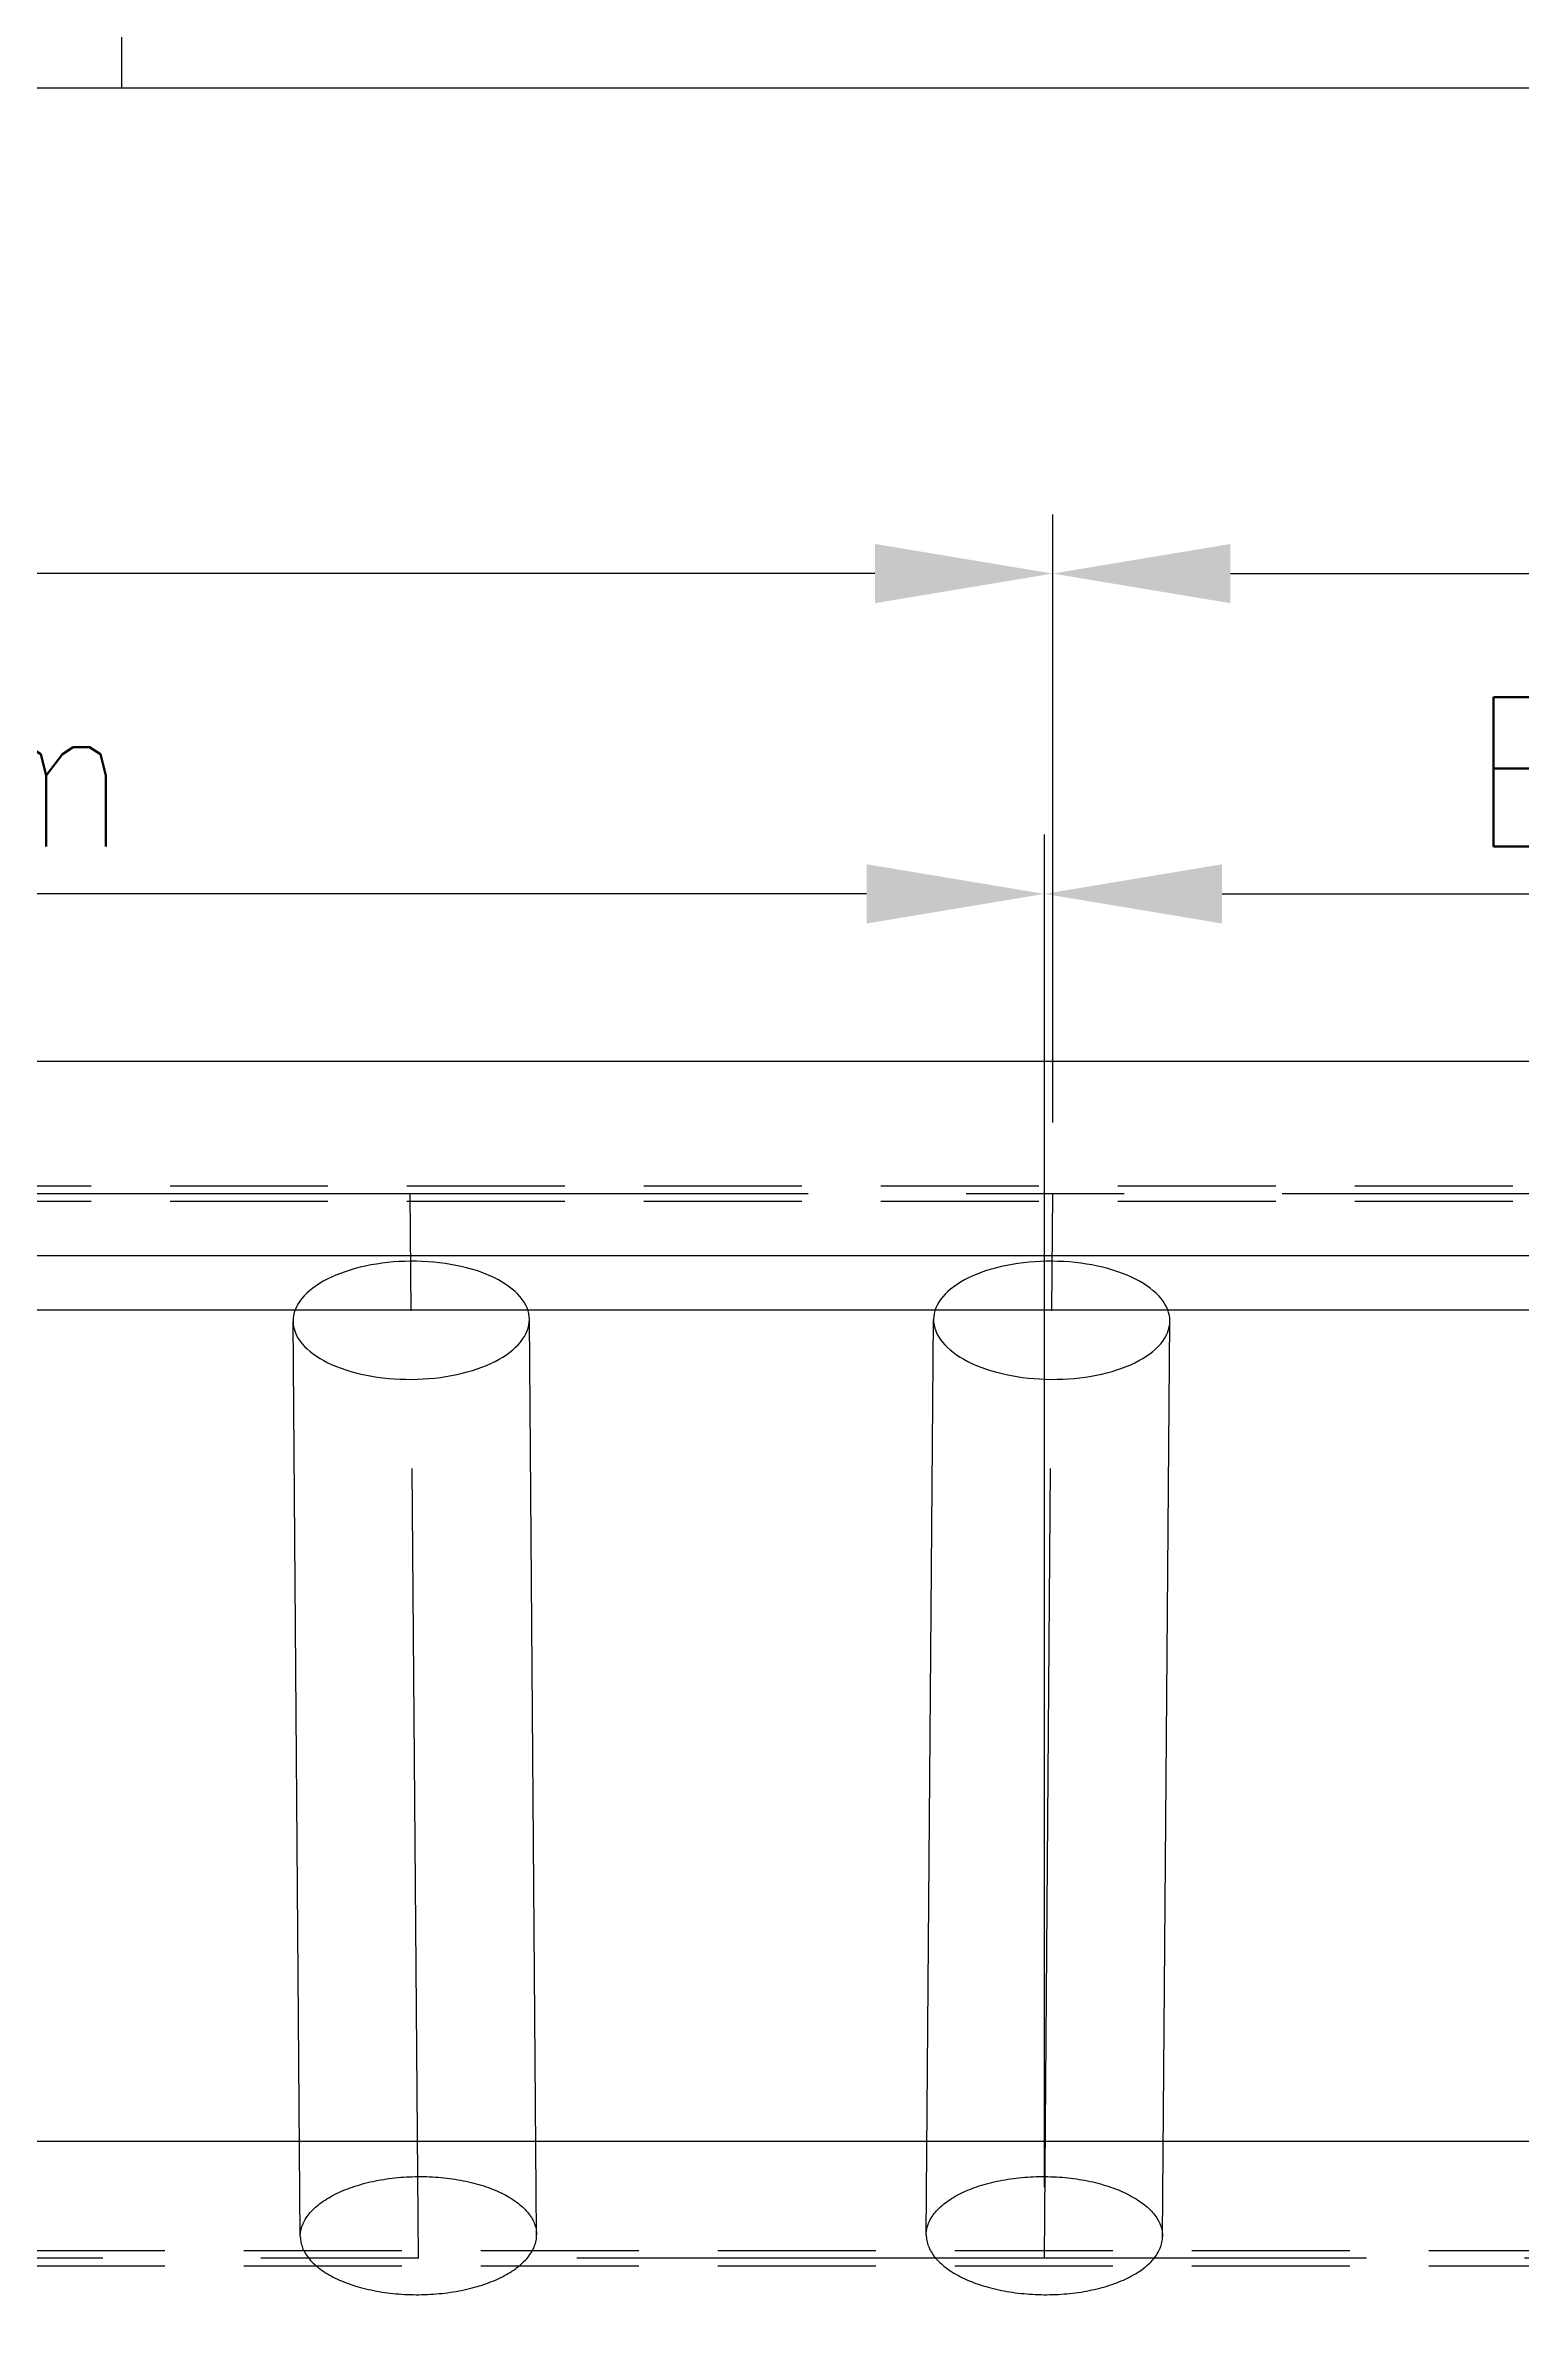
# Model space of a CAD drawing. Extents: x 0 to 13716, y 0 to 9144.
# Drawn here: x 8560 to 9034, y 3586 to 4317 of the extents above; entities that cross this region are included whole.
import ezdxf

# ---------------------------------------------------------------- set-up
doc = ezdxf.new("R2010")
doc.units = 0
doc.header["$LTSCALE"] = 8
for name, pattern in [('CENTER', [50.8, 31.75, -6.35, 6.35, -6.35]), ('HIDDEN', [9.525, 6.35, -3.175]), ('HIDDEN2', [4.7625, 3.175, -1.5875])]:
    doc.linetypes.add(name, pattern=pattern)
doc.layers.get('DEFPOINTS').update_dxf_attribs({"linetype": 'CONTINUOUS'})
for name, color, linetype in [('EMS_CL', 1, 'CENTER'), ('EMS_DIM', 3, 'CONTINUOUS'), ('EMS_HF', 3, 'HIDDEN2'), ('EMS_HIDDEN', 3, 'HIDDEN'), ('EMS_OBJECT', 2, 'CONTINUOUS')]:
    doc.layers.add(name, color=color, linetype=linetype)
doc.styles.add('ROMANS', font='Romans', dxfattribs={"width": 0.85, "height": 48})
doc.dimstyles.get("Standard").update_dxf_attribs({"dimtxt": 2.5, "dimasz": 2.5, "dimexe": 1.25, "dimexo": 0.625, "dimtad": 1, "dimcen": 2.5, "dimazin": 3, "dimtfac": 1, "dimtmove": 0, "dimatfit": 3})

# ---------------------------------------------------------------- blocks, each defined once
blk = doc.blocks.new('*U236')
at = {"layer": 'EMS_DIM', "style": 'ROMANS', "width": 0.85}
blk.add_text('A ± 2mm', height=48, dxfattribs=at).set_placement((8320.63, 4059.35))
blk = doc.blocks.new('*D52')
at = {"layer": 'DEFPOINTS', "color": 0}
for p in [(8076.75, 4044.11), (8076.75, 3605.25), (8881.19, 3605.25)]:
    blk.add_point(p, dxfattribs=at)
at = {"layer": 'EMS_DIM'}
for p, q in [((8076.75, 3628.11), (8076.75, 4063.16)), ((8881.19, 3628.11), (8881.19, 4063.16)), ((8824.04, 4044.11), (8133.9, 4044.11))]:
    blk.add_line(p, q, dxfattribs=at)
for points in [[(8133.9, 4053.63), (8133.9, 4034.58), (8076.75, 4044.11)], [(8824.04, 4053.63), (8824.04, 4034.58), (8881.19, 4044.11)]]:
    blk.add_solid(points, dxfattribs=at)
at = {"layer": 'EMS_OBJECT'}
blk.add_blockref('*U236', (0, 0), dxfattribs=at)
blk = doc.blocks.new('*U238')
at = {"layer": 'EMS_DIM', "style": 'ROMANS', "width": 0.85}
blk.add_text('X1', height=48, dxfattribs=at).set_placement((8438.63, 4162.39))
blk = doc.blocks.new('*D53')
at = {"layer": 'DEFPOINTS', "color": 0}
for p in [(8059.45, 4147.15), (8059.45, 3947.75), (8883.87, 3947.75)]:
    blk.add_point(p, dxfattribs=at)
at = {"layer": 'EMS_DIM'}
for p, q in [((8059.45, 3970.61), (8059.45, 4166.2)), ((8883.87, 3970.61), (8883.87, 4166.2)), ((8826.72, 4147.15), (8116.6, 4147.15))]:
    blk.add_line(p, q, dxfattribs=at)
for points in [[(8116.6, 4156.67), (8116.6, 4137.62), (8059.45, 4147.15)], [(8826.72, 4156.67), (8826.72, 4137.62), (8883.87, 4147.15)]]:
    blk.add_solid(points, dxfattribs=at)
at = {"layer": 'EMS_OBJECT'}
blk.add_blockref('*U238', (0, 0), dxfattribs=at)
blk = doc.blocks.new('*U237')
at = {"layer": 'EMS_DIM', "style": 'ROMANS', "width": 0.85}
blk.add_text('B ± 2mm', height=48, dxfattribs=at).set_placement((9018.61, 4059.35))
blk = doc.blocks.new('*D55')
at = {"layer": 'DEFPOINTS', "color": 0}
for p in [(9484.37, 4044.11), (8881.19, 3605.25), (9484.37, 3605.25)]:
    blk.add_point(p, dxfattribs=at)
at = {"layer": 'EMS_DIM'}
for p, q in [((8881.19, 3628.11), (8881.19, 4063.16)), ((9484.37, 3628.11), (9484.37, 4063.16)), ((8938.34, 4044.11), (9427.22, 4044.11))]:
    blk.add_line(p, q, dxfattribs=at)
for points in [[(8938.34, 4053.63), (8938.34, 4034.58), (8881.19, 4044.11)], [(9427.22, 4053.63), (9427.22, 4034.58), (9484.37, 4044.11)]]:
    blk.add_solid(points, dxfattribs=at)
at = {"layer": 'EMS_OBJECT'}
blk.add_blockref('*U237', (0, 0), dxfattribs=at)
blk = doc.blocks.new('*U239')
at = {"layer": 'EMS_DIM', "style": 'ROMANS', "width": 0.85}
blk.add_text('Y1', height=48, dxfattribs=at).set_placement((9163.62, 4162.39))
blk = doc.blocks.new('*D54')
at = {"layer": 'DEFPOINTS', "color": 0}
for p in [(9501.67, 4147.15), (8883.87, 3947.75), (9501.67, 3947.75)]:
    blk.add_point(p, dxfattribs=at)
at = {"layer": 'EMS_DIM'}
for p, q in [((8883.87, 3970.61), (8883.87, 4166.2)), ((9501.67, 3970.61), (9501.67, 4166.2)), ((8941.02, 4147.15), (9444.52, 4147.15))]:
    blk.add_line(p, q, dxfattribs=at)
for points in [[(8941.02, 4156.67), (8941.02, 4137.62), (8883.87, 4147.15)], [(9444.52, 4156.67), (9444.52, 4137.62), (9501.67, 4147.15)]]:
    blk.add_solid(points, dxfattribs=at)
at = {"layer": 'EMS_OBJECT'}
blk.add_blockref('*U239', (0, 0), dxfattribs=at)

msp = doc.modelspace()

# ---------------------------------------------------------------- linework, layer by layer
at = {"layer": 'EMS_CL', "color": 252}
for p, q in [((7738.484, 3947.746), (9838.735, 3947.746)), ((9797.6, 3605.246), (7750.242, 3605.246))]:
    msp.add_line(p, q, dxfattribs=at)
at = {"layer": 'EMS_CL'}
for p, q in [((8679.924, 3605.246), (8677.252, 3947.746)), ((8881.195, 3605.246), (8883.867, 3947.746)), ((8679.924, 2810.246), (8679.924, 3605.246)), ((8881.195, 2810.246), (8881.195, 3605.246))]:
    msp.add_line(p, q, dxfattribs=at)
at = {"layer": 'EMS_DIM'}
for p, q in [((8641.925, 3612.207), (8639.578, 3906.646)), ((8717.923, 3612.812), (8715.576, 3907.252)), ((8843.196, 3612.812), (8845.543, 3907.252)), ((8919.193, 3612.207), (8921.54, 3906.646))]:
    msp.add_line(p, q, dxfattribs=at)
for points in [[(8639.58, 3906.65, 0), (8639.63, 3905.71, 0), (8639.78, 3904.79, 0), (8640.01, 3903.86, 0), (8640.34, 3902.95, 0), (8640.75, 3902.04, 0), (8641.26, 3901.14, 0), (8641.85, 3900.26, 0), (8642.53, 3899.4, 0), (8643.29, 3898.55, 0), (8644.14, 3897.73, 0), (8645.06, 3896.92, 0), (8646.07, 3896.14, 0), (8647.15, 3895.39, 0), (8648.3, 3894.66, 0), (8649.52, 3893.97, 0), (8650.82, 3893.3, 0), (8652.17, 3892.67, 0), (8653.59, 3892.07, 0), (8655.06, 3891.51, 0), (8656.59, 3890.98, 0), (8658.17, 3890.5, 0), (8659.8, 3890.05, 0), (8661.47, 3889.64, 0), (8663.18, 3889.28, 0), (8664.92, 3888.96, 0), (8666.69, 3888.68, 0), (8668.49, 3888.45, 0), (8670.31, 3888.26, 0), (8672.15, 3888.11, 0), (8674, 3888.01, 0), (8675.86, 3887.96, 0), (8677.73, 3887.95, 0), (8679.59, 3887.99, 0), (8681.45, 3888.07, 0), (8683.3, 3888.2, 0), (8685.14, 3888.37, 0), (8686.96, 3888.59, 0), (8688.75, 3888.86, 0), (8690.52, 3889.16, 0), (8692.26, 3889.51, 0), (8693.96, 3889.9, 0), (8695.62, 3890.34, 0), (8697.24, 3890.81, 0), (8698.81, 3891.32, 0), (8700.33, 3891.87, 0), (8701.8, 3892.45, 0), (8703.21, 3893.07, 0), (8704.55, 3893.73, 0), (8705.83, 3894.41, 0), (8707.05, 3895.13, 0), (8708.19, 3895.87, 0), (8709.26, 3896.65, 0), (8710.25, 3897.44, 0), (8711.16, 3898.26, 0), (8711.99, 3899.1, 0), (8712.74, 3899.96, 0), (8713.41, 3900.83, 0), (8713.98, 3901.72, 0), (8714.47, 3902.63, 0), (8714.88, 3903.54, 0), (8715.19, 3904.46, 0), (8715.41, 3905.39, 0), (8715.54, 3906.32, 0), (8715.58, 3907.25, 0), (8715.52, 3908.18, 0), (8715.38, 3909.11, 0), (8715.14, 3910.04, 0), (8714.82, 3910.95, 0), (8714.4, 3911.86, 0), (8713.9, 3912.75, 0), (8713.3, 3913.63, 0), (8712.63, 3914.5, 0), (8711.86, 3915.35, 0), (8711.02, 3916.17, 0), (8710.09, 3916.98, 0), (8709.09, 3917.76, 0), (8708.01, 3918.51, 0), (8706.85, 3919.24, 0), (8705.63, 3919.93, 0), (8704.34, 3920.6, 0), (8702.98, 3921.23, 0), (8701.57, 3921.83, 0), (8700.09, 3922.39, 0), (8698.56, 3922.91, 0), (8696.98, 3923.4, 0), (8695.36, 3923.85, 0), (8693.69, 3924.25, 0), (8691.98, 3924.62, 0), (8690.24, 3924.94, 0), (8688.46, 3925.22, 0), (8686.66, 3925.45, 0), (8684.84, 3925.64, 0), (8683, 3925.79, 0), (8681.15, 3925.89, 0), (8679.29, 3925.94, 0), (8677.43, 3925.95, 0), (8675.56, 3925.91, 0), (8673.7, 3925.83, 0), (8671.85, 3925.7, 0), (8670.02, 3925.52, 0), (8668.2, 3925.31, 0), (8666.4, 3925.04, 0), (8664.63, 3924.74, 0), (8662.9, 3924.39, 0), (8661.19, 3923.99, 0), (8659.53, 3923.56, 0), (8657.91, 3923.09, 0), (8656.34, 3922.58, 0), (8654.82, 3922.03, 0), (8653.35, 3921.44, 0), (8651.95, 3920.82, 0), (8650.6, 3920.17, 0), (8649.32, 3919.48, 0), (8648.11, 3918.77, 0), (8646.97, 3918.02, 0), (8645.9, 3917.25, 0), (8644.91, 3916.46, 0), (8643.99, 3915.64, 0), (8643.16, 3914.8, 0), (8642.41, 3913.94, 0), (8641.75, 3913.06, 0), (8641.17, 3912.17, 0), (8640.68, 3911.27, 0), (8640.28, 3910.36, 0), (8639.97, 3909.44, 0), (8639.75, 3908.51, 0), (8639.62, 3907.58, 0), (8639.58, 3906.65, 0)], [(8845.54, 3907.25, 0), (8845.58, 3906.32, 0), (8845.71, 3905.39, 0), (8845.93, 3904.46, 0), (8846.24, 3903.54, 0), (8846.64, 3902.63, 0), (8847.13, 3901.72, 0), (8847.71, 3900.83, 0), (8848.38, 3899.96, 0), (8849.13, 3899.1, 0), (8849.96, 3898.26, 0), (8850.87, 3897.44, 0), (8851.86, 3896.65, 0), (8852.93, 3895.87, 0), (8854.07, 3895.13, 0), (8855.28, 3894.41, 0), (8856.57, 3893.73, 0), (8857.91, 3893.07, 0), (8859.32, 3892.45, 0), (8860.78, 3891.87, 0), (8862.3, 3891.32, 0), (8863.88, 3890.81, 0), (8865.5, 3890.34, 0), (8867.16, 3889.9, 0), (8868.86, 3889.51, 0), (8870.6, 3889.16, 0), (8872.37, 3888.86, 0), (8874.16, 3888.59, 0), (8875.98, 3888.37, 0), (8877.82, 3888.2, 0), (8879.67, 3888.07, 0), (8881.53, 3887.99, 0), (8883.39, 3887.95, 0), (8885.25, 3887.96, 0), (8887.12, 3888.01, 0), (8888.97, 3888.11, 0), (8890.81, 3888.26, 0), (8892.63, 3888.45, 0), (8894.43, 3888.68, 0), (8896.2, 3888.96, 0), (8897.94, 3889.28, 0), (8899.65, 3889.64, 0), (8901.32, 3890.05, 0), (8902.95, 3890.5, 0), (8904.53, 3890.98, 0), (8906.06, 3891.51, 0), (8907.53, 3892.07, 0), (8908.95, 3892.67, 0), (8910.3, 3893.3, 0), (8911.59, 3893.97, 0), (8912.82, 3894.66, 0), (8913.97, 3895.39, 0), (8915.05, 3896.14, 0), (8916.06, 3896.92, 0), (8916.98, 3897.73, 0), (8917.83, 3898.55, 0), (8918.59, 3899.4, 0), (8919.27, 3900.26, 0), (8919.86, 3901.14, 0), (8920.36, 3902.04, 0), (8920.78, 3902.95, 0), (8921.11, 3903.86, 0), (8921.34, 3904.79, 0), (8921.49, 3905.71, 0), (8921.54, 3906.65, 0), (8921.5, 3907.58, 0), (8921.37, 3908.51, 0), (8921.15, 3909.44, 0), (8920.84, 3910.36, 0), (8920.44, 3911.27, 0), (8919.95, 3912.17, 0), (8919.37, 3913.06, 0), (8918.71, 3913.94, 0), (8917.96, 3914.8, 0), (8917.12, 3915.64, 0), (8916.21, 3916.46, 0), (8915.22, 3917.25, 0), (8914.15, 3918.02, 0), (8913.01, 3918.77, 0), (8911.8, 3919.48, 0), (8910.52, 3920.17, 0), (8909.17, 3920.82, 0), (8907.76, 3921.44, 0), (8906.3, 3922.03, 0), (8904.78, 3922.58, 0), (8903.21, 3923.09, 0), (8901.59, 3923.56, 0), (8899.92, 3923.99, 0), (8898.22, 3924.39, 0), (8896.49, 3924.74, 0), (8894.72, 3925.04, 0), (8892.92, 3925.31, 0), (8891.1, 3925.52, 0), (8889.27, 3925.7, 0), (8887.42, 3925.83, 0), (8885.56, 3925.91, 0), (8883.69, 3925.95, 0), (8881.83, 3925.94, 0), (8879.97, 3925.89, 0), (8878.12, 3925.79, 0), (8876.28, 3925.64, 0), (8874.46, 3925.45, 0), (8872.66, 3925.22, 0), (8870.88, 3924.94, 0), (8869.14, 3924.62, 0), (8867.43, 3924.25, 0), (8865.76, 3923.85, 0), (8864.14, 3923.4, 0), (8862.56, 3922.91, 0), (8861.03, 3922.39, 0), (8859.55, 3921.83, 0), (8858.14, 3921.23, 0), (8856.78, 3920.6, 0), (8855.49, 3919.93, 0), (8854.26, 3919.24, 0), (8853.11, 3918.51, 0), (8852.03, 3917.76, 0), (8851.03, 3916.98, 0), (8850.1, 3916.17, 0), (8849.26, 3915.35, 0), (8848.49, 3914.5, 0), (8847.81, 3913.63, 0), (8847.22, 3912.75, 0), (8846.72, 3911.86, 0), (8846.3, 3910.95, 0), (8845.98, 3910.04, 0), (8845.74, 3909.11, 0), (8845.6, 3908.18, 0), (8845.54, 3907.25, 0)], [(8641.93, 3612.21, 0), (8641.94, 3611.74, 0), (8641.98, 3611.27, 0), (8642.04, 3610.81, 0), (8642.12, 3610.35, 0), (8642.23, 3609.88, 0), (8642.36, 3609.42, 0), (8642.51, 3608.96, 0), (8642.68, 3608.51, 0), (8642.88, 3608.05, 0), (8643.1, 3607.6, 0), (8643.34, 3607.15, 0), (8643.61, 3606.7, 0), (8643.89, 3606.26, 0), (8644.2, 3605.82, 0), (8644.53, 3605.39, 0), (8644.88, 3604.96, 0), (8645.25, 3604.53, 0), (8645.64, 3604.11, 0), (8646.05, 3603.7, 0), (8646.48, 3603.29, 0), (8646.94, 3602.88, 0), (8647.41, 3602.48, 0), (8647.9, 3602.09, 0), (8648.41, 3601.7, 0), (8648.94, 3601.32, 0), (8649.49, 3600.95, 0), (8650.06, 3600.58, 0), (8650.65, 3600.22, 0), (8651.25, 3599.87, 0), (8651.87, 3599.53, 0), (8652.51, 3599.19, 0), (8653.16, 3598.86, 0), (8653.83, 3598.54, 0), (8654.52, 3598.23, 0), (8655.22, 3597.93, 0), (8655.93, 3597.63, 0), (8656.67, 3597.35, 0), (8657.41, 3597.07, 0), (8658.17, 3596.8, 0), (8658.94, 3596.54, 0), (8659.72, 3596.3, 0), (8660.52, 3596.06, 0), (8661.33, 3595.83, 0), (8662.15, 3595.61, 0), (8662.97, 3595.4, 0), (8663.81, 3595.2, 0), (8664.66, 3595.02, 0), (8665.52, 3594.84, 0), (8666.39, 3594.67, 0), (8667.27, 3594.52, 0), (8668.15, 3594.37, 0), (8669.04, 3594.24, 0), (8669.94, 3594.12, 0), (8670.84, 3594.01, 0), (8671.75, 3593.91, 0), (8672.66, 3593.82, 0), (8673.58, 3593.74, 0), (8674.5, 3593.67, 0), (8675.42, 3593.62, 0), (8676.35, 3593.57, 0), (8677.28, 3593.54, 0), (8678.21, 3593.52, 0), (8679.14, 3593.51, 0), (8680.08, 3593.51, 0), (8681.01, 3593.52, 0), (8681.94, 3593.55, 0), (8682.87, 3593.58, 0), (8683.8, 3593.63, 0), (8684.73, 3593.69, 0), (8685.65, 3593.76, 0), (8686.57, 3593.84, 0), (8687.49, 3593.93, 0), (8688.4, 3594.04, 0), (8689.3, 3594.15, 0), (8690.2, 3594.28, 0), (8691.1, 3594.42, 0), (8691.99, 3594.56, 0), (8692.87, 3594.72, 0), (8693.74, 3594.89, 0), (8694.61, 3595.07, 0), (8695.46, 3595.26, 0), (8696.31, 3595.46, 0), (8697.14, 3595.67, 0), (8697.97, 3595.9, 0), (8698.79, 3596.13, 0), (8699.59, 3596.37, 0), (8700.38, 3596.62, 0), (8701.16, 3596.88, 0), (8701.93, 3597.15, 0), (8702.68, 3597.43, 0), (8703.42, 3597.72, 0), (8704.15, 3598.01, 0), (8704.86, 3598.32, 0), (8705.55, 3598.64, 0), (8706.24, 3598.96, 0), (8706.9, 3599.29, 0), (8707.55, 3599.63, 0), (8708.18, 3599.97, 0), (8708.8, 3600.33, 0), (8709.39, 3600.69, 0), (8709.97, 3601.06, 0), (8710.54, 3601.43, 0), (8711.08, 3601.82, 0), (8711.6, 3602.21, 0), (8712.11, 3602.6, 0), (8712.59, 3603, 0), (8713.06, 3603.41, 0), (8713.51, 3603.82, 0), (8713.93, 3604.24, 0), (8714.34, 3604.66, 0), (8714.72, 3605.09, 0), (8715.09, 3605.52, 0), (8715.43, 3605.95, 0), (8715.75, 3606.39, 0), (8716.05, 3606.84, 0), (8716.33, 3607.28, 0), (8716.59, 3607.73, 0), (8716.82, 3608.19, 0), (8717.03, 3608.64, 0), (8717.22, 3609.1, 0), (8717.39, 3609.56, 0), (8717.53, 3610.02, 0), (8717.66, 3610.48, 0), (8717.75, 3610.95, 0), (8717.83, 3611.41, 0), (8717.88, 3611.88, 0), (8717.92, 3612.35, 0), (8717.92, 3612.81, 0)], [(8843.2, 3612.81, 0), (8843.2, 3612.35, 0), (8843.23, 3611.88, 0), (8843.29, 3611.41, 0), (8843.36, 3610.95, 0), (8843.46, 3610.48, 0), (8843.58, 3610.02, 0), (8843.73, 3609.56, 0), (8843.9, 3609.1, 0), (8844.09, 3608.64, 0), (8844.3, 3608.19, 0), (8844.53, 3607.73, 0), (8844.79, 3607.28, 0), (8845.07, 3606.84, 0), (8845.37, 3606.39, 0), (8845.69, 3605.95, 0), (8846.03, 3605.52, 0), (8846.39, 3605.09, 0), (8846.78, 3604.66, 0), (8847.19, 3604.24, 0), (8847.61, 3603.82, 0), (8848.06, 3603.41, 0), (8848.52, 3603, 0), (8849.01, 3602.6, 0), (8849.52, 3602.21, 0), (8850.04, 3601.82, 0), (8850.58, 3601.43, 0), (8851.15, 3601.06, 0), (8851.73, 3600.69, 0), (8852.32, 3600.33, 0), (8852.94, 3599.97, 0), (8853.57, 3599.63, 0), (8854.22, 3599.29, 0), (8854.88, 3598.96, 0), (8855.56, 3598.64, 0), (8856.26, 3598.32, 0), (8856.97, 3598.01, 0), (8857.7, 3597.72, 0), (8858.44, 3597.43, 0), (8859.19, 3597.15, 0), (8859.96, 3596.88, 0), (8860.74, 3596.62, 0), (8861.53, 3596.37, 0), (8862.33, 3596.13, 0), (8863.15, 3595.9, 0), (8863.97, 3595.67, 0), (8864.81, 3595.46, 0), (8865.66, 3595.26, 0), (8866.51, 3595.07, 0), (8867.38, 3594.89, 0), (8868.25, 3594.72, 0), (8869.13, 3594.56, 0), (8870.02, 3594.42, 0), (8870.91, 3594.28, 0), (8871.81, 3594.15, 0), (8872.72, 3594.04, 0), (8873.63, 3593.93, 0), (8874.55, 3593.84, 0), (8875.47, 3593.76, 0), (8876.39, 3593.69, 0), (8877.32, 3593.63, 0), (8878.25, 3593.58, 0), (8879.18, 3593.55, 0), (8880.11, 3593.52, 0), (8881.04, 3593.51, 0), (8881.98, 3593.51, 0), (8882.91, 3593.52, 0), (8883.84, 3593.54, 0), (8884.77, 3593.57, 0), (8885.7, 3593.62, 0), (8886.62, 3593.67, 0), (8887.54, 3593.74, 0), (8888.46, 3593.82, 0), (8889.37, 3593.91, 0), (8890.28, 3594.01, 0), (8891.18, 3594.12, 0), (8892.08, 3594.24, 0), (8892.97, 3594.37, 0), (8893.85, 3594.52, 0), (8894.73, 3594.67, 0), (8895.6, 3594.84, 0), (8896.45, 3595.02, 0), (8897.3, 3595.2, 0), (8898.14, 3595.4, 0), (8898.97, 3595.61, 0), (8899.79, 3595.83, 0), (8900.6, 3596.06, 0), (8901.4, 3596.3, 0), (8902.18, 3596.54, 0), (8902.95, 3596.8, 0), (8903.71, 3597.07, 0), (8904.45, 3597.35, 0), (8905.18, 3597.63, 0), (8905.9, 3597.93, 0), (8906.6, 3598.23, 0), (8907.29, 3598.54, 0), (8907.96, 3598.86, 0), (8908.61, 3599.19, 0), (8909.25, 3599.53, 0), (8909.87, 3599.87, 0), (8910.47, 3600.22, 0), (8911.06, 3600.58, 0), (8911.63, 3600.95, 0), (8912.17, 3601.32, 0), (8912.71, 3601.7, 0), (8913.22, 3602.09, 0), (8913.71, 3602.48, 0), (8914.18, 3602.88, 0), (8914.64, 3603.29, 0), (8915.07, 3603.7, 0), (8915.48, 3604.11, 0), (8915.87, 3604.53, 0), (8916.24, 3604.96, 0), (8916.59, 3605.39, 0), (8916.92, 3605.82, 0), (8917.23, 3606.26, 0), (8917.51, 3606.7, 0), (8917.78, 3607.15, 0), (8918.02, 3607.6, 0), (8918.24, 3608.05, 0), (8918.43, 3608.51, 0), (8918.61, 3608.96, 0), (8918.76, 3609.42, 0), (8918.89, 3609.88, 0), (8919, 3610.35, 0), (8919.08, 3610.81, 0), (8919.14, 3611.27, 0), (8919.18, 3611.74, 0), (8919.19, 3612.21, 0)]]:
    msp.add_polyline3d(points, dxfattribs=at)
at = {"layer": 'EMS_HF'}
for points in [[(8641.93, 3612.21, 0), (8641.93, 3612.67, 0), (8641.96, 3613.14, 0), (8642.02, 3613.61, 0), (8642.09, 3614.07, 0), (8642.19, 3614.53, 0), (8642.31, 3615, 0), (8642.46, 3615.46, 0), (8642.63, 3615.92, 0), (8642.82, 3616.38, 0), (8643.03, 3616.83, 0), (8643.26, 3617.28, 0), (8643.52, 3617.73, 0), (8643.8, 3618.18, 0), (8644.1, 3618.63, 0), (8644.42, 3619.06, 0), (8644.76, 3619.5, 0), (8645.12, 3619.93, 0), (8645.51, 3620.36, 0), (8645.91, 3620.78, 0), (8646.34, 3621.2, 0), (8646.79, 3621.61, 0), (8647.25, 3622.02, 0), (8647.74, 3622.42, 0), (8648.25, 3622.81, 0), (8648.77, 3623.2, 0), (8649.31, 3623.58, 0), (8649.87, 3623.96, 0), (8650.45, 3624.33, 0), (8651.05, 3624.69, 0), (8651.67, 3625.04, 0), (8652.3, 3625.39, 0), (8652.95, 3625.73, 0), (8653.61, 3626.06, 0), (8654.29, 3626.38, 0), (8654.99, 3626.7, 0), (8655.7, 3627, 0), (8656.43, 3627.3, 0), (8657.17, 3627.59, 0), (8657.92, 3627.87, 0), (8658.69, 3628.14, 0), (8659.47, 3628.4, 0), (8660.26, 3628.65, 0), (8661.06, 3628.89, 0), (8661.88, 3629.12, 0), (8662.7, 3629.34, 0), (8663.54, 3629.56, 0), (8664.39, 3629.76, 0), (8665.24, 3629.95, 0), (8666.11, 3630.13, 0), (8666.98, 3630.3, 0), (8667.86, 3630.45, 0), (8668.75, 3630.6, 0), (8669.64, 3630.74, 0), (8670.54, 3630.87, 0), (8671.45, 3630.98, 0), (8672.36, 3631.08, 0), (8673.28, 3631.18, 0), (8674.2, 3631.26, 0), (8675.12, 3631.33, 0), (8676.05, 3631.39, 0), (8676.98, 3631.44, 0), (8677.91, 3631.47, 0), (8678.84, 3631.5, 0), (8679.77, 3631.51, 0), (8680.71, 3631.51, 0), (8681.64, 3631.5, 0), (8682.57, 3631.48, 0), (8683.5, 3631.45, 0), (8684.43, 3631.4, 0), (8685.35, 3631.35, 0), (8686.27, 3631.28, 0), (8687.19, 3631.2, 0), (8688.1, 3631.11, 0), (8689.01, 3631.01, 0), (8689.91, 3630.9, 0), (8690.81, 3630.78, 0), (8691.7, 3630.64, 0), (8692.58, 3630.5, 0), (8693.46, 3630.34, 0), (8694.33, 3630.18, 0), (8695.18, 3630, 0), (8696.03, 3629.81, 0), (8696.87, 3629.62, 0), (8697.7, 3629.41, 0), (8698.52, 3629.19, 0), (8699.33, 3628.96, 0), (8700.13, 3628.72, 0), (8700.91, 3628.48, 0), (8701.68, 3628.22, 0), (8702.44, 3627.95, 0), (8703.18, 3627.67, 0), (8703.91, 3627.39, 0), (8704.63, 3627.09, 0), (8705.33, 3626.79, 0), (8706.02, 3626.48, 0), (8706.69, 3626.16, 0), (8707.34, 3625.83, 0), (8707.98, 3625.49, 0), (8708.6, 3625.15, 0), (8709.2, 3624.8, 0), (8709.79, 3624.44, 0), (8710.35, 3624.07, 0), (8710.9, 3623.7, 0), (8711.43, 3623.32, 0), (8711.95, 3622.93, 0), (8712.44, 3622.54, 0), (8712.91, 3622.14, 0), (8713.36, 3621.73, 0), (8713.8, 3621.32, 0), (8714.21, 3620.91, 0), (8714.6, 3620.49, 0), (8714.97, 3620.06, 0), (8715.32, 3619.63, 0), (8715.65, 3619.2, 0), (8715.96, 3618.76, 0), (8716.24, 3618.31, 0), (8716.51, 3617.87, 0), (8716.75, 3617.42, 0), (8716.97, 3616.97, 0), (8717.16, 3616.51, 0), (8717.34, 3616.06, 0), (8717.49, 3615.6, 0), (8717.62, 3615.14, 0), (8717.73, 3614.67, 0), (8717.81, 3614.21, 0), (8717.87, 3613.74, 0), (8717.91, 3613.28, 0), (8717.92, 3612.81, 0)], [(8843.2, 3612.81, 0), (8843.21, 3613.28, 0), (8843.25, 3613.74, 0), (8843.31, 3614.21, 0), (8843.39, 3614.67, 0), (8843.5, 3615.14, 0), (8843.63, 3615.6, 0), (8843.78, 3616.06, 0), (8843.96, 3616.51, 0), (8844.15, 3616.97, 0), (8844.37, 3617.42, 0), (8844.61, 3617.87, 0), (8844.88, 3618.31, 0), (8845.16, 3618.76, 0), (8845.47, 3619.2, 0), (8845.8, 3619.63, 0), (8846.15, 3620.06, 0), (8846.52, 3620.49, 0), (8846.91, 3620.91, 0), (8847.32, 3621.32, 0), (8847.75, 3621.73, 0), (8848.21, 3622.14, 0), (8848.68, 3622.54, 0), (8849.17, 3622.93, 0), (8849.68, 3623.32, 0), (8850.21, 3623.7, 0), (8850.76, 3624.07, 0), (8851.33, 3624.44, 0), (8851.92, 3624.8, 0), (8852.52, 3625.15, 0), (8853.14, 3625.49, 0), (8853.78, 3625.83, 0), (8854.43, 3626.16, 0), (8855.1, 3626.48, 0), (8855.79, 3626.79, 0), (8856.49, 3627.09, 0), (8857.21, 3627.39, 0), (8857.94, 3627.67, 0), (8858.68, 3627.95, 0), (8859.44, 3628.22, 0), (8860.21, 3628.48, 0), (8860.99, 3628.72, 0), (8861.79, 3628.96, 0), (8862.6, 3629.19, 0), (8863.42, 3629.41, 0), (8864.25, 3629.62, 0), (8865.08, 3629.81, 0), (8865.93, 3630, 0), (8866.79, 3630.18, 0), (8867.66, 3630.34, 0), (8868.54, 3630.5, 0), (8869.42, 3630.64, 0), (8870.31, 3630.78, 0), (8871.21, 3630.9, 0), (8872.11, 3631.01, 0), (8873.02, 3631.11, 0), (8873.93, 3631.2, 0), (8874.85, 3631.28, 0), (8875.77, 3631.35, 0), (8876.69, 3631.4, 0), (8877.62, 3631.45, 0), (8878.55, 3631.48, 0), (8879.48, 3631.5, 0), (8880.41, 3631.51, 0), (8881.35, 3631.51, 0), (8882.28, 3631.5, 0), (8883.21, 3631.47, 0), (8884.14, 3631.44, 0), (8885.07, 3631.39, 0), (8886, 3631.33, 0), (8886.92, 3631.26, 0), (8887.84, 3631.18, 0), (8888.76, 3631.08, 0), (8889.67, 3630.98, 0), (8890.57, 3630.87, 0), (8891.48, 3630.74, 0), (8892.37, 3630.6, 0), (8893.26, 3630.45, 0), (8894.14, 3630.3, 0), (8895.01, 3630.13, 0), (8895.88, 3629.95, 0), (8896.73, 3629.76, 0), (8897.58, 3629.56, 0), (8898.41, 3629.34, 0), (8899.24, 3629.12, 0), (8900.06, 3628.89, 0), (8900.86, 3628.65, 0), (8901.65, 3628.4, 0), (8902.43, 3628.14, 0), (8903.2, 3627.87, 0), (8903.95, 3627.59, 0), (8904.69, 3627.3, 0), (8905.42, 3627, 0), (8906.13, 3626.7, 0), (8906.83, 3626.38, 0), (8907.51, 3626.06, 0), (8908.17, 3625.73, 0), (8908.82, 3625.39, 0), (8909.45, 3625.04, 0), (8910.07, 3624.69, 0), (8910.66, 3624.33, 0), (8911.24, 3623.96, 0), (8911.81, 3623.58, 0), (8912.35, 3623.2, 0), (8912.87, 3622.81, 0), (8913.38, 3622.42, 0), (8913.87, 3622.02, 0), (8914.33, 3621.61, 0), (8914.78, 3621.2, 0), (8915.2, 3620.78, 0), (8915.61, 3620.36, 0), (8915.99, 3619.93, 0), (8916.36, 3619.5, 0), (8916.7, 3619.06, 0), (8917.02, 3618.63, 0), (8917.32, 3618.18, 0), (8917.6, 3617.73, 0), (8917.86, 3617.28, 0), (8918.09, 3616.83, 0), (8918.3, 3616.38, 0), (8918.49, 3615.92, 0), (8918.66, 3615.46, 0), (8918.8, 3615, 0), (8918.93, 3614.53, 0), (8919.03, 3614.07, 0), (8919.1, 3613.61, 0), (8919.16, 3613.14, 0), (8919.19, 3612.67, 0), (8919.19, 3612.21, 0)]]:
    msp.add_polyline3d(points, dxfattribs=at)
at = {"layer": 'EMS_HIDDEN', "color": 252}
for p, q in [((7761.821, 3950.246), (9799.298, 3950.246)), ((7761.821, 3945.246), (9799.298, 3945.246)), ((7785.562, 3607.746), (9775.557, 3607.746)), ((7785.562, 3602.746), (9775.557, 3602.746))]:
    msp.add_line(p, q, dxfattribs=at)
at = {"layer": 'EMS_OBJECT'}
for p, q in [((8584.516, 4303.423), (8584.516, 8953.5)), ((381, 4303.423), (13525.5, 4303.423))]:
    msp.add_line(p, q, dxfattribs=at)
at = {"layer": 'EMS_OBJECT', "color": 252}
for p, q in [((9799.298, 3990.246), (7761.821, 3990.246)), ((7761.821, 3927.746), (9799.298, 3927.746)), ((9799.298, 3910.246), (7761.821, 3910.246)), ((9775.557, 3642.746), (7785.562, 3642.746))]:
    msp.add_line(p, q, dxfattribs=at)

# ---------------------------------------------------------------- dimensions: what is measured, and where the dimension line sits
at = {"layer": 'EMS_DIM'}
for base, p1, p2, text, picture, middle in [((8059.454, 4147.147), (8883.867, 3947.746), (8059.454, 3947.746), 'X1', '*D53', (8471.66, 4186.387)), ((8076.752, 4044.11), (8881.195, 3605.246), (8076.752, 3605.246), 'A ± 2mm', '*D52', (8478.974, 4083.35))]:
    dim = msp.add_linear_dim(base=base, p1=p1, p2=p2, text=text, dimstyle='Standard', dxfattribs=at)
    dim.commit()
    dim.dimension.update_dxf_attribs({"geometry": picture, "text_midpoint": middle})
for base, p1, p2, text, picture, middle in [((9501.665, 4147.147), (8883.867, 3947.746), (9501.665, 3947.746), 'Y1', '*D54', (9192.766, 4186.387)), ((9484.366, 4044.11), (8881.195, 3605.246), (9484.366, 3605.246), 'B ± 2mm', '*D55', (9182.78, 4083.35))]:
    dim = msp.add_linear_dim(base=base, p1=p1, p2=p2, angle=180, text=text, dimstyle='Standard', dxfattribs=at)
    dim.commit()
    dim.dimension.update_dxf_attribs({"geometry": picture, "text_midpoint": middle})

doc.saveas('drawing.dxf')
